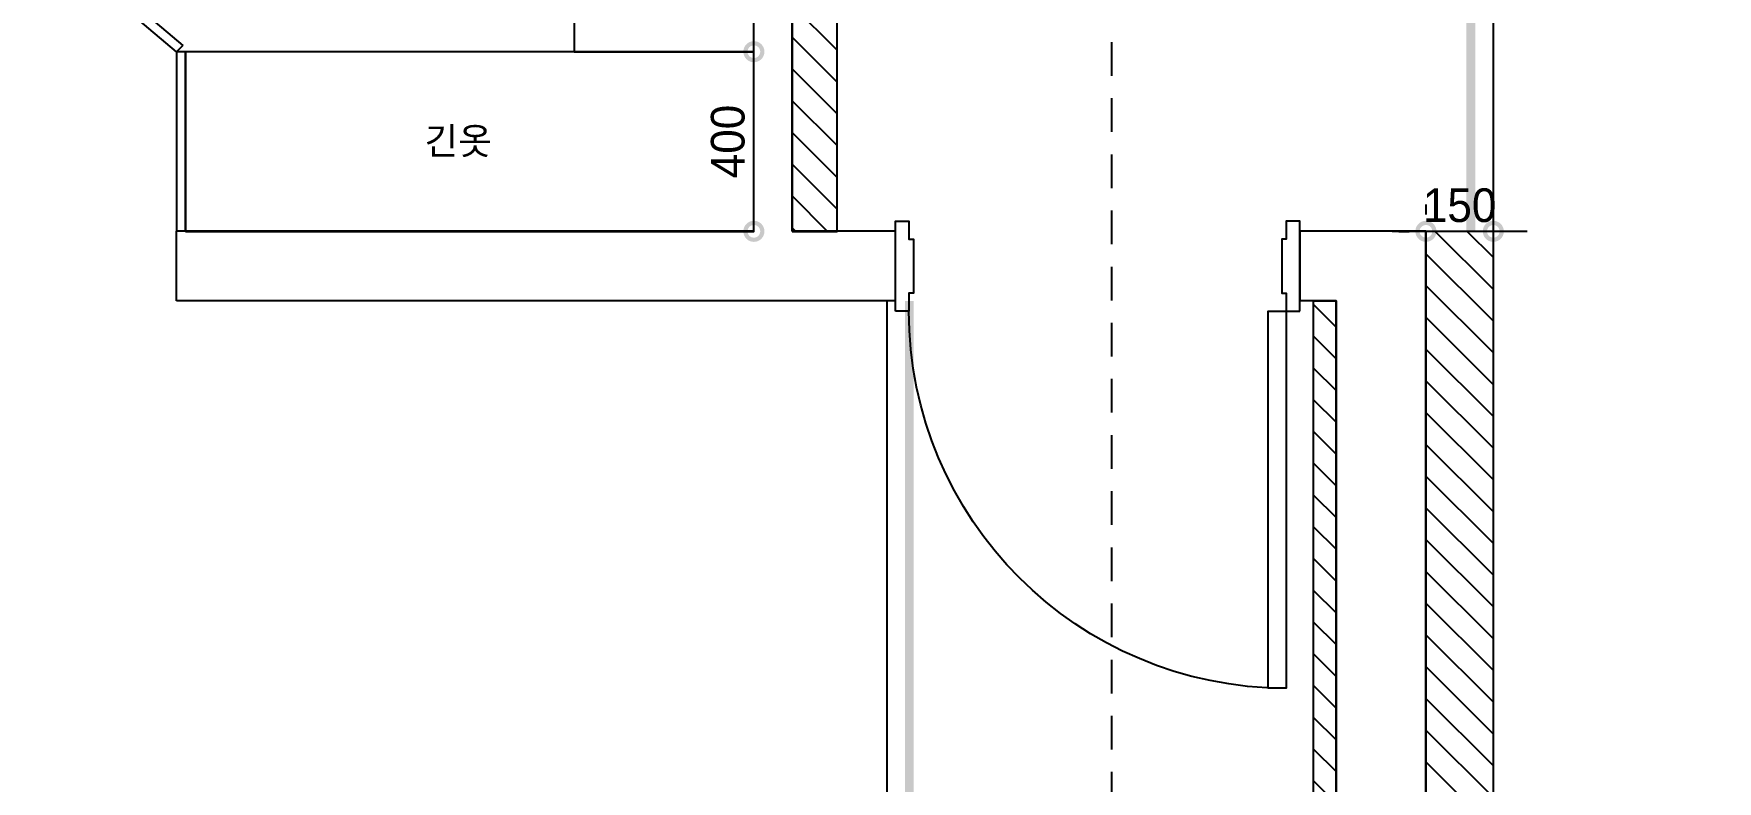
# Model space of a CAD drawing. Header units: inches. Extents: x -53835 to 52744, y -79586 to -50910.
# Drawn here: x -8090 to -4342, y -60602 to -58937 of the extents above; entities that cross this region are included whole.
import ezdxf

# ---------------------------------------------------------------- set-up
doc = ezdxf.new("R2010")
doc.units = ezdxf.units.IN
doc.header["$LTSCALE"] = 50
doc.header["$MEASUREMENT"] = 0
doc.linetypes.add('HID', pattern=[2.5, 1.5, -1])
for name, color, linetype in [('0-ELC TEXT', 7, 'Continuous'), ('03-WAL NEW', 3, 'Continuous'), ('06-FUR', 6, 'Continuous'), ('06-LIGHT', 4, 'Continuous'), ('07-DIM WAL', 5, 'Continuous'), ('3.기호.계단선', 30, 'Continuous'), ('CO-DO-FR', 7, 'Continuous'), ('CO-DOOR', 8, 'Continuous'), ('도면층2', 2, 'Continuous'), ('도면층4', 4, 'Continuous')]:
    doc.layers.add(name, color=color, linetype=linetype)
doc.styles.add('스타일1', font='HY울릉도M.TTF')
doc.styles.add('코레일둥고', font='Korail_Round_Gothic_Medium.ttf')
doc.dimstyles.new('30', dxfattribs={"dimscale": 30, "dimtxt": 2.5, "dimasz": 2.5, "dimexe": 1.25, "dimexo": 2, "dimtad": 1, "dimdec": 0, "dimtxsty": '스타일1', "dimblk": 'DOTSMALL', "dimcen": 2.5, "dimclrd": 1, "dimclre": 1, "dimclrt": 2, "dimadec": 0, "dimazin": 0, "dimtfac": 1, "dimtix": 1, "dimtmove": 0, "dimatfit": 3, "dimldrblk": 'DOTSMALL', "dimfxl": 1.25, "dimarcsym": 0})
pattern_1 = [(315, (-4561.74, -131353.64), (35.35534, 35.35534), [])]

# ---------------------------------------------------------------- blocks, each defined once
blk = doc.blocks.new('D-001')
at = {"layer": 'CO-DO-FR'}
for points in [[(0, 200), (0, 0), (30, 0), (30, 40), (40, 40), (40, 160), (30, 160), (30, 200), (0, 200)], [(900, 200), (900, 0), (870, 0), (870, 40), (860, 40), (860, 160), (870, 160), (870, 200), (900, 200)]]:
    blk.add_lwpolyline(points, close=True, dxfattribs=at)
at = {"layer": 'CO-DOOR'}
blk.add_lwpolyline([(830, 1040), (830, 200), (870, 200), (870, 1040)], close=True, dxfattribs=at)
blk.add_arc((870, 200), 840, 90, 180, dxfattribs=at)
blk = doc.blocks.new('vudauseh')
at = {"layer": '도면층2'}
for p, q in [((-50750, -60605.2), (-50750, -59085.2)), ((-50665, -60605.2), (-50665, -59085.2)), ((-50750, -60605.2), (-52035, -60605.2)), ((-52035, -60760.2), (-52035, -60605.2)), ((-50435, -60605.2), (-50665, -60605.2)), ((-50435, -60760.2), (-50435, -60605.2)), ((-49254, -60605.2), (-49535, -60605.2)), ((-49535, -60760.2), (-49535, -60605.2)), ((-49254, -65165.2), (-49254, -60605.2)), ((-50435, -60760.2), (-52035, -60760.2)), ((-49454, -60760.2), (-49535, -60760.2)), ((-49454, -64673.2), (-49454, -60760.2))]:
    blk.add_line(p, q, dxfattribs=at)
at = {"layer": '도면층4'}
for p, q in [((-50435, -60760.2), (-50435, -60605.2)), ((-49535, -60605.2), (-49535, -60760.2)), ((-49535, -60760.2), (-49535, -60605.2))]:
    blk.add_line(p, q, dxfattribs=at)
at = {"layer": 'CO-DOOR', "xscale": -1, "rotation": 180}
blk.add_blockref('D-001', (-50435, -60582.7), dxfattribs=at)
blk = doc.blocks.new('_DOTSMALL')
at = {"color": 0, "linetype": 'ByBlock', "const_width": 0.5}
blk.add_lwpolyline([(-0.0625, 0, 1), (0.0625, 0, 1)], format="xyb", close=True, dxfattribs=at)
blk = doc.blocks.new('*D250')
at = {"layer": '07-DIM WAL', "color": 1, "lineweight": -2, "transparency": 16777216}
for p, q in [((-6546.4, -58977), (-6523.9, -58977)), ((-6486.4, -59377), (-6486.4, -58977)), ((-6546.4, -59377), (-6523.9, -59377))]:
    blk.add_line(p, q, dxfattribs=at)
at = {"layer": 'Defpoints', "color": 0, "transparency": 16777216}
for p in [(-6486.4, -58977), (-6486.4, -58977), (-6486.4, -59377)]:
    blk.add_point(p, dxfattribs=at)
at = {"layer": '07-DIM WAL', "color": 1, "lineweight": -2, "transparency": 16777216, "xscale": 75, "yscale": 75, "zscale": 75}
for p, rotation in [((-6486.4, -58977), 90), ((-6486.4, -59377), 270)]:
    blk.add_blockref('_DOTSMALL', p, dxfattribs=dict(at, rotation=rotation))
at = {"layer": '07-DIM WAL', "color": 2, "transparency": 16777216, "insert": (-6544.1, -59177), "char_height": 75, "attachment_point": 5, "rotation": 90, "style": '스타일1'}
blk.add_mtext('400', dxfattribs=at)
blk = doc.blocks.new('*D251')
at = {"layer": '07-DIM WAL', "color": 1, "lineweight": -2, "transparency": 16777216}
for p, q in [((-6546.4, -58157), (-6523.9, -58157)), ((-6486.4, -58977), (-6486.4, -58157)), ((-6546.4, -58977), (-6523.9, -58977))]:
    blk.add_line(p, q, dxfattribs=at)
at = {"layer": 'Defpoints', "color": 0, "transparency": 16777216}
for p in [(-6486.4, -58157), (-6486.4, -58157), (-6486.4, -58977)]:
    blk.add_point(p, dxfattribs=at)
at = {"layer": '07-DIM WAL', "color": 1, "lineweight": -2, "transparency": 16777216, "xscale": 75, "yscale": 75, "zscale": 75}
for p, rotation in [((-6486.4, -58157), 90), ((-6486.4, -58977), 270)]:
    blk.add_blockref('_DOTSMALL', p, dxfattribs=dict(at, rotation=rotation))
at = {"layer": '07-DIM WAL', "color": 2, "transparency": 16777216, "insert": (-6544.2, -58567), "char_height": 75, "attachment_point": 5, "rotation": 90, "style": '스타일1'}
blk.add_mtext('820', dxfattribs=at)
blk = doc.blocks.new('*D276')
at = {"layer": '07-DIM WAL', "color": 1, "lineweight": -2, "transparency": 16777216}
for p, q in [((-5050.4, -59377), (-5027.9, -59377)), ((-4990.4, -59377), (-4990.4, -63937)), ((-5050.4, -63937), (-5027.9, -63937))]:
    blk.add_line(p, q, dxfattribs=at)
at = {"layer": 'Defpoints', "color": 0, "transparency": 16777216}
for p in [(-4990.4, -59377), (-4990.4, -63937), (-4990.4, -63937)]:
    blk.add_point(p, dxfattribs=at)
at = {"layer": '07-DIM WAL', "color": 1, "lineweight": -2, "transparency": 16777216, "xscale": 75, "yscale": 75, "zscale": 75}
for p, rotation in [((-4990.4, -59377), 90), ((-4990.4, -63937), 270)]:
    blk.add_blockref('_DOTSMALL', p, dxfattribs=dict(at, rotation=rotation))
at = {"layer": '07-DIM WAL', "color": 2, "transparency": 16777216, "insert": (-5048.2, -61657), "char_height": 75, "attachment_point": 5, "rotation": 90, "style": '스타일1'}
blk.add_mtext('4560', dxfattribs=at)
blk = doc.blocks.new('*D279')
at = {"layer": '07-DIM WAL', "color": 1, "lineweight": -2, "transparency": 16777216}
for p, q in [((-4990.4, -59317), (-4990.4, -59339.5)), ((-4840.4, -59317), (-4840.4, -59339.5)), ((-4765.4, -59377), (-5065.4, -59377))]:
    blk.add_line(p, q, dxfattribs=at)
at = {"layer": 'Defpoints', "color": 0, "transparency": 16777216}
for p in [(-4990.4, -59377), (-4990.4, -59377), (-4840.4, -59377)]:
    blk.add_point(p, dxfattribs=at)
at = {"layer": '07-DIM WAL', "color": 1, "lineweight": -2, "transparency": 16777216, "xscale": 75, "yscale": 75, "zscale": 75}
blk.add_blockref('_DOTSMALL', (-4990.4, -59377), dxfattribs=at)
at = {"layer": '07-DIM WAL', "color": 1, "lineweight": -2, "transparency": 16777216, "xscale": 75, "yscale": 75, "zscale": 75, "rotation": 180}
blk.add_blockref('_DOTSMALL', (-4840.4, -59377), dxfattribs=at)
at = {"layer": '07-DIM WAL', "color": 2, "transparency": 16777216, "insert": (-4915.4, -59319.3), "char_height": 75, "attachment_point": 5, "style": '스타일1'}
blk.add_mtext('150', dxfattribs=at)

msp = doc.modelspace()

# ---------------------------------------------------------------- hatches: boundary and pattern name
at = {"layer": '03-WAL NEW'}
h = msp.add_hatch(dxfattribs=at)
h.set_pattern_fill('_USER', color=256, scale=50, angle=315, pattern_type=0)
h.set_pattern_definition(pattern_1)
h.paths.add_polyline_path([(-6401.369, -59377.002), (-6301.369, -59377.002), (-6301.369, -58557.002), (-6351.369, -58557.002), (-6351.369, -58607.002), (-6401.369, -58607.002)])
h = msp.add_hatch(dxfattribs=at)
h.set_pattern_fill('_USER', color=256, scale=50, angle=315, pattern_type=0)
h.set_pattern_definition([(315, (0, 0), (35.35534, 35.35534), [])])
h.paths.add_polyline_path([(-4840.369, -59377.002), (-4990.369, -59377.002), (-4990.369, -61057.002), (-4840.369, -61057.002)])
h = msp.add_hatch(dxfattribs=at)
h.set_pattern_fill('_USER', color=256, scale=50, angle=315, pattern_type=0)
h.set_pattern_definition(pattern_1)
h.paths.add_polyline_path([(-5190.369, -63445.002), (-5240.369, -63445.002), (-5240.369, -59532.002), (-5190.369, -59532.002)])

# ---------------------------------------------------------------- linework, layer by layer
for points in [[(-6401.369, -59377.002), (-6301.369, -59377.002), (-6301.369, -58557.002), (-6351.369, -58557.002), (-6351.369, -58607.002), (-6401.369, -58607.002), (-6401.369, -59377.002)], [(-5190.369, -63445.002), (-5240.369, -63445.002), (-5240.369, -59532.002), (-5190.369, -59532.002), (-5190.369, -63445.002)]]:
    msp.add_lwpolyline(points, dxfattribs=at)
msp.add_lwpolyline([(-4990.369, -63937.002), (-4840.369, -63937.002), (-4840.369, -59377.002), (-4990.369, -59377.002)], close=True, dxfattribs=at)
at = {"layer": '06-FUR'}
for points in [[(-6486.369, -58977.002), (-6486.369, -58157.002), (-6886.369, -58157.002), (-6886.369, -58977.002), (-6486.369, -58977.002)], [(-7751.369, -59377.002), (-7751.369, -58977.002), (-7771.369, -58977.002), (-7771.369, -59377.002)]]:
    msp.add_lwpolyline(points, dxfattribs=at)
for points in [[(-7757.227, -58962.86), (-7771.369, -58977.002), (-8089.567, -58708.804), (-8075.425, -58694.662)], [(-7751.369, -59377.002), (-6486.369, -59377.002), (-6486.369, -58977.002), (-7751.369, -58977.002)]]:
    msp.add_lwpolyline(points, close=True, dxfattribs=at)
at = {"layer": '06-LIGHT'}
for p, q in [((-4840.369, -59377.002), (-4840.369, -58057.002)), ((-6190.369, -59532.002), (-6190.369, -63245.002))]:
    msp.add_line(p, q, dxfattribs=at)
at = {"layer": '06-LIGHT', "color": 10, "linetype": 'HID', "const_width": 20}
for points in [[(-4890.369, -59377.002), (-4890.369, -58007.002), (1091.349, -58007.002)], [(-6140.369, -59532.002), (-6140.369, -63245.002)]]:
    msp.add_lwpolyline(points, dxfattribs=at)
at = {"layer": '3.기호.계단선', "linetype": 'HID'}
msp.add_lwpolyline([(-5039.369, -56046.39), (-5039.369, -58330.737), (-5690.369, -58330.737), (-5690.369, -60916.614)], dxfattribs=at)
at = {"layer": 'Defpoints'}
msp.add_line((-4840.369, -59377.002), (-4990.369, -59377.002), dxfattribs=at)

# ---------------------------------------------------------------- block references
msp.add_blockref('vudauseh', (44263.598, 1228.239))

# ---------------------------------------------------------------- texts
at = {"layer": '0-ELC TEXT', "style": '코레일둥고'}
msp.add_text('긴옷', height=60, dxfattribs=at).set_placement((-7219.707, -59205.852))

# ---------------------------------------------------------------- dimensions: what is measured, and where the dimension line sits
at = {"layer": '07-DIM WAL'}
for base, p1, p2, angle, picture, middle in [((-6486.369, -58157.002), (-6486.369, -58977.002), (-6486.369, -58157.002), 270, '*D251', (-6544.167, -58567.002)), ((-6486.369, -58977.002), (-6486.369, -59377.002), (-6486.369, -58977.002), 270, '*D250', (-6544.117, -59177.002)), ((-4990.369, -63937.002), (-4990.369, -59377.002), (-4990.369, -63937.002), 90, '*D276', (-5048.167, -61657.002))]:
    dim = msp.add_linear_dim(base=base, p1=p1, p2=p2, angle=angle, dimstyle='30', dxfattribs=at)
    dim.commit()
    dim.dimension.update_dxf_attribs({"geometry": picture, "text_midpoint": middle})
dim = msp.add_linear_dim(base=(-4990.369, -59377.002), p1=(-4840.369, -59377.002), p2=(-4990.369, -59377.002), dimstyle='30', dxfattribs=at)
dim.commit()
dim.dimension.update_dxf_attribs({"geometry": '*D279', "text_midpoint": (-4915.369, -59319.254)})

doc.saveas('drawing.dxf')
